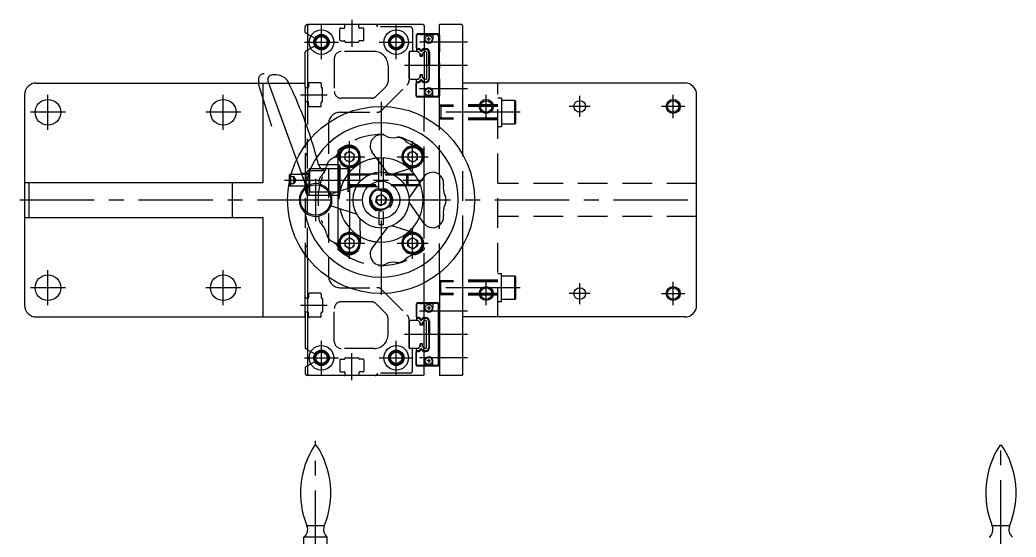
# Model space of a CAD drawing. Extents: x -27 to 495, y -21 to 633.
# Drawn here: x -2 to 424.2, y 411.8 to 632.9 of the extents above; entities that cross this region are included whole.
import ezdxf

# ---------------------------------------------------------------- set-up
doc = ezdxf.new("R2010")
doc.units = 0
for name, pattern in [('CENTER', [50.8, 31.75, -6.35, 6.35, -6.35]), ('DASHED', [19.05, 12.7, -6.35]), ('PHANTOM', [63.5, 31.75, -6.35, 6.35, -6.35, 6.35, -6.35])]:
    doc.linetypes.add(name, pattern=pattern)
doc.layers.get('0').update_dxf_attribs({"linetype": 'CONTINUOUS'})
doc.layers.add('CENTER', color=1, linetype='CENTER')

msp = doc.modelspace()

# ---------------------------------------------------------------- linework, layer by layer
at = {"color": 7, "linetype": 'CONTINUOUS'}
for p, q in [((121.5, 630.93), (121, 630.43)), ((121.5, 630.93), (121, 630.93)), ((170.5, 630.93), (121.5, 630.93)), ((170.5, 630.93), (171, 630.43)), ((177.5, 587.15), (177.5, 630.93)), ((185.5, 630.93), (177.5, 630.93)), ((187, 630.93), (185.5, 630.93)), ((187.5, 630.43), (187, 630.93)), ((120, 627.64), (120, 629.93)), ((121, 626.89), (120.15, 627.38)), ((121, 630.43), (121, 588.23)), ((171, 630.43), (171, 591.39)), ((177, 626.93), (171, 626.93)), ((176.7, 626.73), (171, 626.73)), ((171.1, 626.68), (171, 626.68)), ((171.1, 624.73), (171.1, 626.68)), ((174.7, 626.48), (171.1, 626.48)), ((174.7, 626.68), (174.7, 624.73)), ((176.6, 626.68), (174.7, 626.68)), ((177.1, 626.18), (176.6, 626.68)), ((177.2, 626.23), (176.7, 626.73)), ((177.5, 626.43), (177, 626.93)), ((187.5, 575.29), (187.5, 630.43)), ((173.7, 624.73), (172.1, 624.73)), ((172.9, 623.93), (172.9, 625.53)), ((177.1, 626.18), (177.1, 600.68)), ((177.2, 626.23), (177.2, 600.63)), ((177.5, 626.43), (177.5, 619.23)), ((120, 604.23), (120, 619.21)), ((121, 619.96), (120.15, 619.47)), ((171.7, 619.43), (171, 619.43)), ((171.01, 620.66), (171.63, 620.66)), ((171.01, 620.66), (171.01, 620.36)), ((171.01, 620.36), (171.63, 620.36)), ((171.63, 620.36), (171.63, 620.66)), ((172, 619.13), (171.7, 619.43)), ((172, 619.13), (172, 607.73)), ((172.93, 613.43), (172.93, 619.06)), ((172.93, 619.06), (173.23, 619.06)), ((173.23, 619.06), (173.23, 613.43)), ((177.25, 618.83), (177.5, 619.23)), ((177.25, 618.83), (177.25, 608.03)), ((177.5, 614.63), (177.25, 615.03)), ((177.5, 614.63), (177.5, 612.23)), ((172.93, 613.43), (172.93, 607.8)), ((173.23, 613.43), (172.93, 613.43)), ((173.23, 607.8), (173.23, 613.43)), ((177.5, 612.23), (177.25, 611.83)), ((5, 605.93), (102, 605.93)), ((102, 563.43), (102, 605.93)), ((102, 605.93), (104.42, 605.93)), ((104.12, 606.74), (116.37, 573.09)), ((107.58, 609.43), (106, 609.43)), ((113.04, 605.93), (120, 605.93)), ((171.7, 607.43), (171, 607.43)), ((171.01, 606.5), (171.63, 606.5)), ((171.01, 606.2), (171.01, 606.5)), ((171.01, 606.2), (171.63, 606.2)), ((171.63, 606.5), (171.63, 606.2)), ((172, 607.73), (171.7, 607.43)), ((172.93, 607.8), (173.23, 607.8)), ((177.25, 608.03), (177.5, 607.63)), ((177.5, 607.63), (177.5, 600.43)), ((282.5, 605.93), (187.5, 605.93)), ((0, 600.93), (0, 563.43)), ((120, 604.23), (120, 597.63)), ((121, 603.93), (120.3, 603.93)), ((171.1, 602.13), (171.1, 600.18)), ((173.7, 602.13), (172.1, 602.13)), ((172.9, 601.33), (172.9, 602.93)), ((174.7, 600.18), (174.7, 602.13)), ((287.5, 510.93), (287.5, 600.93)), ((120, 597.63), (120, 590.92)), ((121, 597.93), (120.3, 597.93)), ((171.1, 600.18), (171, 600.18)), ((176.7, 600.13), (171, 600.13)), ((177, 599.93), (171, 599.93)), ((174.7, 600.38), (171.1, 600.38)), ((176.6, 600.18), (174.7, 600.18)), ((177.1, 600.68), (176.6, 600.18)), ((177.2, 600.63), (176.7, 600.13)), ((177.5, 600.43), (177, 599.93)), ((134, 575.69), (134, 570.93)), ((136.98, 575.64), (136.94, 573.28)), ((136.98, 575.64), (139.04, 576.79)), ((139.04, 576.79), (141.06, 575.57)), ((141.02, 573.21), (141.06, 575.57)), ((155.24, 567.61), (148.75, 576.34)), ((163.98, 575.64), (163.94, 573.28)), ((166.04, 576.79), (163.98, 575.64)), ((166.04, 576.79), (168.06, 575.57)), ((168.02, 573.21), (168.06, 575.57)), ((134.76, 574.76), (134.41, 574.79)), ((134.76, 574.09), (134.41, 574.07)), ((138.96, 572.07), (136.94, 573.28)), ((138.96, 572.07), (141.02, 573.21)), ((143.41, 563.77), (143.53, 574.65)), ((151.5, 572.65), (151.5, 573.9)), ((153.5, 569.96), (153.5, 573.9)), ((165.96, 572.07), (163.94, 573.28)), ((168.02, 573.21), (165.96, 572.07)), ((170.24, 574.76), (170.59, 574.79)), ((170.24, 574.64), (170.59, 574.67)), ((113.7, 566.93), (114.04, 566.93)), ((113.7, 566.93), (113.7, 565.65)), ((134.5, 570.93), (129.27, 570.93)), ((134.5, 559.54), (134.5, 570.93)), ((134.5, 570.93), (135, 570.06)), ((135, 559.71), (135, 570.06)), ((135, 569.43), (138.5, 569.43)), ((138.5, 569.43), (139, 568.93)), ((138.5, 560.89), (138.5, 569.43)), ((139, 561.06), (139, 568.93)), ((157.15, 566.99), (167.53, 570.24)), ((0, 563.43), (0, 548.43)), ((0, 563.43), (1.83, 563.43)), ((1.83, 563.43), (88.98, 563.43)), ((1.83, 563.43), (1.83, 548.43)), ((88.98, 563.43), (102, 563.43)), ((88.98, 548.43), (88.98, 563.43)), ((113.2, 566.43), (113.2, 563.38)), ((170.76, 565.8), (164.46, 556.93)), ((171, 545.75), (171, 566.11)), ((177.5, 566.72), (177.5, 545.13)), ((142.24, 562.15), (131.92, 558.67)), ((170.78, 546.03), (164.46, 554.93)), ((142.24, 549.71), (131.92, 553.18)), ((134, 552.48), (134, 536.26)), ((139, 550.8), (139, 544.03)), ((0, 548.43), (0, 510.93)), ((0, 548.43), (1.83, 548.43)), ((1.83, 548.43), (88.98, 548.43)), ((88.98, 548.43), (102, 548.43)), ((102, 505.93), (102, 548.43)), ((143.41, 548.09), (143.53, 537.18)), ((155.24, 544.25), (148.75, 535.51)), ((167.62, 541.57), (157.15, 544.86)), ((134.76, 537.76), (134.41, 537.79)), ((134.76, 537.09), (134.41, 537.07)), ((136.98, 538.64), (136.94, 536.28)), ((136.98, 538.64), (139.04, 539.79)), ((139.04, 539.79), (141.06, 538.57)), ((141.02, 536.21), (141.06, 538.57)), ((165.96, 539.79), (163.94, 538.57)), ((163.98, 536.21), (163.94, 538.57)), ((168.02, 538.64), (165.96, 539.79)), ((168.02, 538.64), (168.06, 536.28)), ((170.24, 537.22), (170.59, 537.19)), ((170.24, 537.09), (170.59, 537.07)), ((120, 514.23), (120, 532.73)), ((138.96, 535.07), (136.94, 536.28)), ((138.96, 535.07), (141.02, 536.21)), ((166.04, 535.07), (163.98, 536.21)), ((166.04, 535.07), (168.06, 536.28)), ((187.5, 481.43), (187.5, 536.56)), ((121, 531.39), (121, 481.43)), ((177.5, 524.7), (177.5, 480.93)), ((171, 481.43), (171, 520.46)), ((120, 505.93), (120, 514.23)), ((121, 513.93), (120.3, 513.93)), ((177, 511.93), (171, 511.93)), ((176.7, 511.73), (171, 511.73)), ((171.1, 511.68), (171, 511.68)), ((171.1, 509.73), (171.1, 511.68)), ((174.7, 511.48), (171.1, 511.48)), ((176.6, 511.68), (174.7, 511.68)), ((174.7, 511.68), (174.7, 509.73)), ((177.1, 511.18), (176.6, 511.68)), ((177.2, 511.23), (176.7, 511.73)), ((177.5, 511.43), (177, 511.93)), ((177.5, 504.23), (177.5, 511.43)), ((120, 507.63), (120, 492.64)), ((121, 507.93), (120.3, 507.93)), ((173.7, 509.73), (172.1, 509.73)), ((172.9, 510.53), (172.9, 508.93)), ((177.1, 485.68), (177.1, 511.18)), ((177.2, 485.63), (177.2, 511.23)), ((187.5, 481.43), (187.5, 509)), ((5, 505.93), (102, 505.93)), ((102, 505.93), (120, 505.93)), ((171.7, 504.43), (171, 504.43)), ((171.01, 505.66), (171.63, 505.66)), ((171.01, 505.66), (171.01, 505.36)), ((171.01, 505.36), (171.63, 505.36)), ((171.63, 505.36), (171.63, 505.66)), ((172, 504.13), (171.7, 504.43)), ((172, 492.73), (172, 504.13)), ((172.93, 498.43), (172.93, 504.06)), ((172.93, 504.06), (173.23, 504.06)), ((173.23, 504.06), (173.23, 498.43)), ((177.25, 503.83), (177.5, 504.23)), ((177.25, 493.03), (177.25, 503.83)), ((282.5, 505.93), (187.5, 505.93)), ((177.5, 499.63), (177.25, 500.03)), ((177.5, 497.23), (177.5, 499.63)), ((172.93, 498.43), (172.93, 492.8)), ((173.23, 498.43), (172.93, 498.43)), ((173.23, 492.8), (173.23, 498.43)), ((177.5, 497.23), (177.25, 496.83)), ((121, 491.89), (120.15, 492.38)), ((171.7, 492.43), (171, 492.43)), ((171.01, 491.5), (171.63, 491.5)), ((171.01, 491.2), (171.01, 491.5)), ((171.01, 491.2), (171.63, 491.2)), ((171.63, 491.5), (171.63, 491.2)), ((172, 492.73), (171.7, 492.43)), ((172.93, 492.8), (173.23, 492.8)), ((177.25, 493.03), (177.5, 492.63)), ((177.5, 485.43), (177.5, 492.63)), ((171.1, 487.13), (171.1, 485.18)), ((173.7, 487.13), (172.1, 487.13)), ((172.9, 487.93), (172.9, 486.33)), ((174.7, 485.18), (174.7, 487.13)), ((120, 484.21), (120, 481.93)), ((121, 484.96), (120.15, 484.47)), ((171.1, 485.18), (171, 485.18)), ((176.7, 485.13), (171, 485.13)), ((177, 484.93), (171, 484.93)), ((174.7, 485.38), (171.1, 485.38)), ((176.6, 485.18), (174.7, 485.18)), ((177.1, 485.68), (176.6, 485.18)), ((177.2, 485.63), (176.7, 485.13)), ((177.5, 485.43), (177, 484.93)), ((121, 481.43), (121.5, 480.93)), ((121.5, 480.93), (121, 480.93)), ((170.5, 480.93), (121.5, 480.93)), ((171, 481.43), (170.5, 480.93)), ((185.5, 480.93), (177.5, 480.93)), ((187, 480.93), (177.5, 480.93)), ((187, 480.93), (185.5, 480.93)), ((187.5, 481.43), (187, 480.93)), ((187.5, 481.43), (187, 480.93)), ((124.91, 451), (124.09, 451)), ((418.09, 451), (417.26, 451)), ((128.19, 416.53), (120.81, 416.53)), ((421.36, 416.53), (413.98, 416.53)), ((119.5, 402), (119.5, 411.79)), ((129.5, 411.79), (119.5, 411.79)), ((129.5, 402), (129.5, 411.79))]:
    msp.add_line(p, q, dxfattribs=at)
at = {"color": 3, "linetype": 'DASHED'}
for p, q in [((136.7, 630.93), (121.5, 630.93)), ((150, 630.93), (143.3, 630.93)), ((124.37, 624.95), (121, 626.89)), ((134.9, 624.33), (134.9, 629.13)), ((135.2, 629.43), (136.7, 629.43)), ((137, 629.73), (137, 630.63)), ((143, 629.73), (143, 630.63)), ((144.8, 629.43), (143.3, 629.43)), ((145.1, 624.33), (145.1, 629.13)), ((165, 629.93), (151, 629.93)), ((166, 628.93), (166, 619.43)), ((168, 626.93), (167.5, 626.43)), ((168.1, 626.73), (167.6, 626.23)), ((168.1, 626.68), (167.6, 626.18)), ((171, 626.93), (168, 626.93)), ((169.3, 626.73), (168.1, 626.73)), ((171, 626.68), (168.1, 626.68)), ((169.3, 626.73), (169.3, 626.68)), ((169.3, 626.73), (170.1, 626.73)), ((170.1, 626.73), (170.1, 626.68)), ((171, 626.73), (170.1, 626.73)), ((135.2, 624.03), (136.7, 624.03)), ((137.3, 623.43), (142.7, 623.43)), ((144.8, 624.03), (143.3, 624.03)), ((167.5, 626.43), (167.5, 620.93)), ((167.6, 626.23), (167.6, 626.18)), ((167.6, 626.18), (167.6, 620.66)), ((124.37, 621.91), (121, 619.96)), ((149.5, 619.43), (135.5, 619.43)), ((165, 619.43), (164.5, 618.93)), ((164.5, 619.13), (164.5, 607.17)), ((164.5, 607.93), (164.5, 618.93)), ((166, 619.43), (164.8, 619.43)), ((168.44, 619.43), (165, 619.43)), ((167.5, 620.93), (167.6, 620.71)), ((167.6, 620.66), (168.39, 620.66)), ((167.6, 620.66), (167.6, 620.36)), ((167.6, 620.36), (168.39, 620.36)), ((167.6, 620.36), (167.6, 619.43)), ((168.39, 620.66), (168.39, 620.36)), ((168.65, 619.06), (168.44, 619.43)), ((169.2, 617.43), (169.2, 618.54)), ((169.2, 618.46), (169.25, 618.44)), ((169.25, 618.44), (169.25, 617.48)), ((169.52, 620.01), (169.26, 619.86)), ((169.26, 619.86), (169.35, 619.7)), ((169.61, 619.85), (169.35, 619.7)), ((169.52, 620.01), (169.61, 619.85)), ((169.62, 619.84), (169.61, 619.85)), ((169.61, 619.85), (169.61, 619.85)), ((169.61, 619.85), (169.62, 619.84)), ((169.88, 620.01), (169.79, 619.85)), ((169.79, 619.85), (169.79, 619.85)), ((169.79, 619.85), (170.05, 619.7)), ((169.88, 620.01), (170.14, 619.86)), ((170.05, 619.7), (170.14, 619.86)), ((170.2, 618.46), (170.15, 618.44)), ((170.15, 617.48), (170.15, 618.44)), ((170.2, 618.54), (170.2, 617.43)), ((170.96, 619.43), (170.75, 619.06)), ((171, 619.43), (170.96, 619.43)), ((132.5, 616.43), (132.5, 602.43)), ((170.2, 617.43), (169.2, 617.43)), ((169.25, 617.48), (170.15, 617.48)), ((155.5, 613.43), (155.5, 606.66)), ((104.42, 605.93), (113.04, 605.93)), ((121.5, 605.73), (121.5, 604.23)), ((126.6, 606.03), (121.8, 606.03)), ((126.9, 605.73), (126.9, 604.23)), ((165, 607.43), (164.5, 607.93)), ((168.44, 607.43), (165, 607.43)), ((167.5, 605.93), (167.6, 606.15)), ((167.5, 600.43), (167.5, 605.93)), ((167.6, 606.5), (167.6, 607.43)), ((167.6, 606.2), (167.6, 606.5)), ((167.6, 606.5), (168.39, 606.5)), ((167.6, 600.68), (167.6, 606.2)), ((167.6, 606.2), (168.39, 606.2)), ((168.39, 606.2), (168.39, 606.5)), ((168.65, 607.8), (168.44, 607.43)), ((169.2, 609.43), (169.2, 608.32)), ((170.2, 609.43), (169.2, 609.43)), ((169.2, 608.39), (169.25, 608.42)), ((169.25, 608.42), (169.25, 609.38)), ((169.25, 609.38), (170.15, 609.38)), ((169.26, 607), (169.35, 607.16)), ((169.52, 606.85), (169.26, 607)), ((169.61, 607.01), (169.35, 607.16)), ((169.52, 606.85), (169.61, 607)), ((169.62, 607.01), (169.61, 607.01)), ((169.61, 607.01), (169.61, 607)), ((169.61, 607), (169.62, 607.01)), ((169.79, 607.01), (170.05, 607.16)), ((169.79, 607.01), (169.79, 607.01)), ((169.88, 606.85), (169.79, 607.01)), ((169.88, 606.85), (170.14, 607)), ((170.05, 607.16), (170.14, 607)), ((170.15, 609.38), (170.15, 608.42)), ((170.2, 608.39), (170.15, 608.42)), ((170.2, 608.32), (170.2, 609.43)), ((170.96, 607.43), (170.75, 607.8)), ((171, 607.43), (170.96, 607.43)), ((202.5, 505.93), (202.5, 605.93)), ((121.2, 603.93), (121, 603.93)), ((127.5, 598.23), (127.5, 603.63)), ((154.62, 604.53), (150.39, 600.31)), ((152.88, 594.31), (163.62, 605.05)), ((121.2, 597.93), (121, 597.93)), ((121.5, 596.13), (121.5, 597.63)), ((126.9, 596.13), (126.9, 597.63)), ((148.27, 599.43), (135.5, 599.43)), ((168, 599.93), (167.5, 600.43)), ((168.1, 600.18), (167.6, 600.68)), ((167.6, 600.63), (167.6, 600.68)), ((168.1, 600.13), (167.6, 600.63)), ((171, 599.93), (168, 599.93)), ((171, 600.18), (168.1, 600.18)), ((169.3, 600.13), (168.1, 600.13)), ((169.3, 600.13), (169.3, 600.18)), ((169.3, 600.13), (170.1, 600.13)), ((170.1, 600.13), (170.1, 600.18)), ((171, 600.13), (170.1, 600.13)), ((202.5, 596.68), (187.5, 596.68)), ((204, 599.54), (202.5, 599.54)), ((204, 599.54), (204, 587.34)), ((209.7, 598.44), (204, 598.44)), ((209.7, 593.89), (209.7, 598.44)), ((210, 598.14), (210, 593.86)), ((126.6, 595.83), (121.8, 595.83)), ((135, 593.43), (150.76, 593.43)), ((202.5, 596.43), (177.5, 596.43)), ((177.5, 595.89), (178.04, 596.43)), ((202.5, 595.89), (177.5, 595.89)), ((178.04, 596.43), (178.04, 590.43)), ((209.7, 588.44), (209.7, 593.89)), ((210, 593.86), (210, 588.74)), ((120, 590.92), (120, 575.77)), ((121, 531.27), (121, 588.23)), ((130, 588.43), (130, 523.43)), ((171, 566.11), (171, 591.51)), ((202.5, 590.97), (177.5, 590.97)), ((178.04, 590.43), (177.5, 590.97)), ((202.5, 590.43), (177.5, 590.43)), ((202.5, 590.18), (187.5, 590.18)), ((204, 588.44), (209.7, 588.44)), ((177.5, 566.72), (177.5, 587.03)), ((202.5, 587.34), (204, 587.34)), ((120, 575.77), (120, 532.61)), ((134, 576.95), (134, 575.69)), ((116.37, 573.09), (120.38, 562.07)), ((151.5, 560.83), (151.5, 572.65)), ((187.5, 536.56), (187.5, 575.29)), ((114.04, 566.93), (121.84, 566.93)), ((118.43, 567.43), (121.84, 567.43)), ((119.88, 563.45), (118.43, 567.42)), ((121.64, 568.58), (128.14, 568.58)), ((121.64, 568.58), (128.14, 568.58)), ((121.64, 568.58), (121.64, 557.97)), ((121.84, 569.43), (135, 569.43)), ((121.84, 569.43), (121.84, 559.43)), ((121.84, 559.43), (121.84, 569.43)), ((121.84, 561.43), (121.84, 567.43)), ((121.84, 561.93), (121.84, 566.93)), ((129.27, 570.93), (125.8, 570.93)), ((134, 570.93), (134, 559.93)), ((139, 567.18), (151.5, 567.18)), ((166.75, 566.93), (139, 566.93)), ((153.5, 560.83), (153.5, 569.96)), ((163.51, 561.93), (163.51, 566.93)), ((163.51, 566.93), (163.94, 566.49)), ((113.2, 565.93), (115.2, 565.93)), ((113.2, 565.93), (115.2, 565.93)), ((113.2, 564.43), (115.2, 564.43)), ((113.2, 564.43), (115.2, 564.43)), ((113.2, 563.38), (113.2, 562.93)), ((113.2, 562.93), (115.2, 562.93)), ((113.2, 562.93), (115.2, 562.93)), ((113.2, 562.93), (113.2, 562.43)), ((113.7, 564.43), (113.7, 565.65)), ((113.7, 565.26), (113.7, 561.93)), ((115.2, 565.18), (115.2, 565.93)), ((115.2, 565.18), (115.2, 565.93)), ((115.2, 565.18), (115.2, 565.93)), ((115.2, 565.93), (115.2, 565.18)), ((115.2, 565.93), (116.07, 564.43)), ((115.2, 564.43), (115.2, 565.18)), ((115.2, 563.68), (115.2, 565.18)), ((115.2, 565.18), (115.2, 563.68)), ((115.2, 565.18), (115.2, 564.43)), ((115.2, 563.68), (115.2, 564.43)), ((115.2, 564.43), (115.2, 563.68)), ((116.07, 564.43), (115.2, 562.93)), ((115.2, 563.68), (115.2, 562.93)), ((115.2, 562.93), (115.2, 563.68)), ((115.2, 562.93), (115.2, 563.68)), ((115.2, 563.68), (115.2, 562.93)), ((119.88, 563.45), (119.88, 561.43)), ((119.88, 563.45), (120.38, 562.07)), ((120.38, 562.07), (119.88, 563.45)), ((120.38, 566.78), (120.38, 558.95)), ((167.07, 566.49), (139, 566.49)), ((163.94, 566.49), (163.94, 562.36)), ((287.5, 562.93), (202.5, 562.93)), ((113.7, 561.93), (121.84, 561.93)), ((119.88, 561.43), (121.84, 561.43)), ((121.84, 559.43), (138.5, 559.43)), ((134, 559.93), (134, 552.48)), ((134.5, 557.93), (134.5, 559.54)), ((134.5, 557.93), (135, 558.79)), ((135, 558.79), (135, 559.71)), ((138.5, 559.43), (138.5, 560.89)), ((138.5, 559.43), (139, 559.93)), ((169.31, 562.36), (139, 562.36)), ((169.47, 561.93), (139, 561.93)), ((139, 561.68), (151.5, 561.68)), ((139, 561.06), (139, 550.8)), ((139, 561.06), (139, 561.06)), ((150.57, 559.72), (150.42, 560.03)), ((151.19, 559.97), (151.08, 560.3)), ((163.52, 561.93), (163.94, 562.36)), ((121.64, 557.93), (134.5, 557.93)), ((150.32, 555.03), (150.63, 557.36)), ((150.32, 555.03), (152.19, 553.59)), ((152.81, 558.26), (150.63, 557.36)), ((152.19, 553.59), (154.37, 554.49)), ((152.81, 558.26), (154.68, 556.83)), ((154.68, 556.83), (154.37, 554.49)), ((151.5, 551.03), (151.5, 545.43)), ((153.5, 545.43), (153.5, 551.03)), ((171, 520.46), (171, 545.75)), ((287.5, 548.93), (202.5, 548.93)), ((151.5, 545.43), (153.5, 545.43)), ((177.5, 524.58), (177.5, 545.13)), ((134, 536.26), (134, 534.91)), ((171, 535.59), (171, 534.91)), ((202.5, 524.53), (204, 524.53)), ((204, 512.33), (204, 524.53)), ((202.5, 521.43), (177.5, 521.43)), ((178.04, 521.43), (177.5, 520.89)), ((202.5, 520.89), (177.5, 520.89)), ((178.04, 515.43), (178.04, 521.43)), ((202.5, 521.68), (187.5, 521.68)), ((204, 523.43), (209.7, 523.43)), ((209.7, 513.43), (209.7, 523.43)), ((210, 523.13), (210, 513.73)), ((121.5, 515.73), (121.5, 514.23)), ((126.6, 516.03), (121.8, 516.03)), ((126.9, 515.73), (126.9, 514.23)), ((135, 518.43), (150.76, 518.43)), ((152.88, 517.55), (163.62, 506.81)), ((202.5, 515.97), (177.5, 515.97)), ((177.5, 515.97), (178.04, 515.43)), ((121.2, 513.93), (121, 513.93)), ((127.5, 513.63), (127.5, 508.23)), ((148.27, 512.43), (135.5, 512.43)), ((154.62, 507.32), (150.39, 511.55)), ((168, 511.93), (167.5, 511.43)), ((167.5, 511.43), (167.5, 505.93)), ((168.1, 511.73), (167.6, 511.23)), ((168.1, 511.68), (167.6, 511.18)), ((171, 511.93), (168, 511.93)), ((169.3, 511.73), (168.1, 511.73)), ((171, 511.68), (168.1, 511.68)), ((169.3, 511.73), (169.3, 511.68)), ((169.3, 511.73), (170.1, 511.73)), ((170.1, 511.73), (170.1, 511.68)), ((171, 511.73), (170.1, 511.73)), ((202.5, 515.43), (177.5, 515.43)), ((202.5, 515.18), (187.5, 515.18)), ((204, 512.33), (202.5, 512.33)), ((209.7, 513.43), (204, 513.43)), ((121.2, 507.93), (121, 507.93)), ((121.5, 506.13), (121.5, 507.63)), ((126.9, 506.13), (126.9, 507.63)), ((132.5, 495.43), (132.5, 509.43)), ((167.6, 511.23), (167.6, 511.18)), ((167.6, 511.18), (167.6, 505.66)), ((126.6, 505.83), (121.8, 505.83)), ((155.5, 498.43), (155.5, 505.2)), ((164.5, 492.73), (164.5, 504.68)), ((165, 504.43), (164.5, 503.93)), ((164.5, 503.93), (164.5, 492.93)), ((168.44, 504.43), (165, 504.43)), ((167.5, 505.93), (167.6, 505.71)), ((167.6, 505.66), (167.6, 505.36)), ((167.6, 505.66), (168.39, 505.66)), ((167.6, 505.36), (168.39, 505.36)), ((167.6, 505.36), (167.6, 504.43)), ((168.39, 505.66), (168.39, 505.36)), ((168.65, 504.06), (168.44, 504.43)), ((169.2, 502.43), (169.2, 503.54)), ((169.2, 503.46), (169.25, 503.44)), ((169.25, 503.44), (169.25, 502.48)), ((169.52, 505.01), (169.26, 504.86)), ((169.26, 504.86), (169.35, 504.7)), ((169.61, 504.85), (169.35, 504.7)), ((169.52, 505.01), (169.61, 504.85)), ((169.62, 504.84), (169.61, 504.85)), ((169.61, 504.85), (169.61, 504.85)), ((169.61, 504.85), (169.62, 504.84)), ((169.88, 505.01), (169.79, 504.85)), ((169.79, 504.85), (169.79, 504.85)), ((169.79, 504.85), (170.05, 504.7)), ((169.88, 505.01), (170.14, 504.86)), ((170.05, 504.7), (170.14, 504.86)), ((170.2, 503.46), (170.15, 503.44)), ((170.15, 502.48), (170.15, 503.44)), ((170.2, 503.54), (170.2, 502.43)), ((170.96, 504.43), (170.75, 504.06)), ((171, 504.43), (170.96, 504.43)), ((170.2, 502.43), (169.2, 502.43)), ((169.25, 502.48), (170.15, 502.48)), ((169.2, 494.43), (169.2, 493.32)), ((170.2, 494.43), (169.2, 494.43)), ((169.25, 493.42), (169.25, 494.38)), ((169.25, 494.38), (170.15, 494.38)), ((170.15, 494.38), (170.15, 493.42)), ((170.2, 493.32), (170.2, 494.43)), ((124.37, 489.95), (121, 491.89)), ((149.5, 492.43), (135.5, 492.43)), ((165, 492.43), (164.5, 492.93)), ((166, 492.43), (164.8, 492.43)), ((168.44, 492.43), (165, 492.43)), ((166, 482.93), (166, 492.43)), ((167.5, 490.93), (167.6, 491.15)), ((167.5, 485.43), (167.5, 490.93)), ((167.6, 491.5), (167.6, 492.43)), ((167.6, 491.5), (168.39, 491.5)), ((167.6, 491.2), (167.6, 491.5)), ((167.6, 485.68), (167.6, 491.2)), ((167.6, 491.2), (168.39, 491.2)), ((168.39, 491.2), (168.39, 491.5)), ((168.65, 492.8), (168.44, 492.43)), ((169.2, 493.39), (169.25, 493.42)), ((169.26, 492), (169.35, 492.16)), ((169.52, 491.85), (169.26, 492)), ((169.61, 492.01), (169.35, 492.16)), ((169.52, 491.85), (169.61, 492)), ((169.62, 492.01), (169.61, 492.01)), ((169.61, 492.01), (169.61, 492)), ((169.61, 492), (169.62, 492.01)), ((169.79, 492.01), (170.05, 492.16)), ((169.79, 492.01), (169.79, 492.01)), ((169.88, 491.85), (169.79, 492.01)), ((169.88, 491.85), (170.14, 492)), ((170.05, 492.16), (170.14, 492)), ((170.2, 493.39), (170.15, 493.42)), ((170.96, 492.43), (170.75, 492.8)), ((171, 492.43), (170.96, 492.43)), ((124.37, 486.91), (121, 484.96)), ((134.9, 487.53), (134.9, 482.73)), ((135.2, 487.83), (136.7, 487.83)), ((137.3, 488.43), (142.7, 488.43)), ((144.8, 487.83), (143.3, 487.83)), ((145.1, 487.53), (145.1, 482.73)), ((135.2, 482.43), (136.7, 482.43)), ((137, 482.13), (137, 481.23)), ((143, 482.13), (143, 481.23)), ((144.8, 482.43), (143.3, 482.43)), ((165, 481.93), (151, 481.93)), ((168, 484.93), (167.5, 485.43)), ((168.1, 485.18), (167.6, 485.68)), ((167.6, 485.63), (167.6, 485.68)), ((168.1, 485.13), (167.6, 485.63)), ((171, 484.93), (168, 484.93)), ((171, 485.18), (168.1, 485.18)), ((169.3, 485.13), (168.1, 485.13)), ((169.3, 485.13), (169.3, 485.18)), ((169.3, 485.13), (170.1, 485.13)), ((170.1, 485.13), (170.1, 485.18)), ((171, 485.13), (170.1, 485.13)), ((136.7, 480.93), (121.5, 480.93)), ((150, 480.93), (143.3, 480.93))]:
    msp.add_line(p, q, dxfattribs=at)
at = {"color": 3, "linetype": 'PHANTOM'}
for p in [(100, 607.43), (105.81, 587.32)]:
    msp.add_line(p, (100, 605.67), dxfattribs=at)
at = {"color": 7, "linetype": 'CONTINUOUS'}
for centre, radius in [((127, 623.43), 5.25), ((127, 623.43), 3.3), ((159, 623.43), 5.25), ((159, 623.43), 3.3), ((127, 623.43), 2.46), ((159, 623.43), 2.46), ((172.9, 624.73), 1.5), ((172.9, 602.13), 1.5), ((10, 593.43), 5.5), ((85, 593.43), 5.5), ((197.5, 595.93), 2.46), ((237.5, 595.93), 2.5), ((277.5, 595.93), 2.46), ((152.5, 555.93), 40), ((139, 574.43), 4), ((166, 574.43), 4), ((152.5, 555.93), 12), ((152.5, 555.93), 8), ((124.5, 555.93), 6.5), ((124.5, 555.93), 0.415), ((139, 537.43), 4), ((166, 537.43), 4), ((10, 518.43), 5.5), ((85, 518.43), 5.5), ((197.5, 515.93), 2.46), ((237.5, 515.93), 2.5), ((277.5, 515.93), 2.46), ((172.9, 509.73), 1.5), ((127, 488.43), 5.25), ((127, 488.43), 3.3), ((127, 488.43), 2.46), ((159, 488.43), 5.25), ((159, 488.43), 3.3), ((159, 488.43), 2.46), ((172.9, 487.13), 1.5)]:
    msp.add_circle(centre, radius, dxfattribs=at)
at = {"color": 3, "linetype": 'CONTINUOUS'}
for centre in [(127, 623.43), (159, 623.43), (197.5, 595.93), (277.5, 595.93), (197.5, 515.93), (277.5, 515.93), (127, 488.43), (159, 488.43)]:
    msp.add_circle(centre, 3, dxfattribs=at)
at = {"color": 3, "linetype": 'DASHED'}
for centre, radius in [((159, 623.43), 2.75), ((152.5, 555.93), 4.25), ((152.5, 555.93), 4), ((159, 488.43), 2.75)]:
    msp.add_circle(centre, radius, dxfattribs=at)
at = {"color": 7, "linetype": 'CONTINUOUS'}
for centre, radius, start, end in [((121, 629.93), 1, 90, 180), ((120.3, 627.64), 0.3, 180, 240), ((172.9, 624.73), 1.8, 180, 0), ((120.3, 619.21), 0.3, 120, 180), ((171.01, 619.36), 1.3, 90, 90.2346), ((171.01, 619.36), 1, 90, 90.3049), ((171.63, 619.06), 1.6, 0.0008, 89.9992), ((171.63, 619.06), 1.3, 0, 90), ((5, 600.93), 5, 90, 180), ((106, 607.43), 2, 90, 200), ((107.58, 603.43), 6, 20, 90), ((-48.76, 526.98), 180, 17.9285, 25.8569), ((171.01, 607.5), 1, 269.6951, 270), ((171.01, 607.5), 1.3, 269.7654, 270), ((171.63, 607.8), 1.3, 270, 0), ((171.63, 607.8), 1.6, 270.0008, 359.9992), ((282.5, 600.93), 5, 0, 90), ((120.3, 604.23), 0.3, 180, 270), ((172.9, 602.13), 1.8, 0, 180), ((120.3, 597.63), 0.3, 90, 180), ((152.5, 555.93), 33, 189.2441, 170.7559), ((152.5, 579.13), 4.67, 62.8742, 216.6157), ((157.83, 589.55), 7.04, 242.9344, 279.3617), ((159.71, 578.09), 4.57, 44.3074, 99.1855), ((167.88, 586.1), 6.87, 224.771, 261.4514), ((128.54, 579.89), 6.89, 296.5846, 333.4135), ((139, 574.43), 4.6, 155.6427, 349.1791), ((138.86, 574.7), 4.67, 359.3445, 153.167), ((139, 574.43), 4.25, 179.0338, 109.4003), ((139, 574.43), 4.25, 142.8384, 179.0338), ((139, 574.43), 4.6, 96.596, 155.6427), ((139, 574.43), 4.25, 109.4003, 142.8384), ((139, 574.43), 2.04, 119.0338, 179.0338), ((139, 574.43), 2.04, 59.0338, 119.0338), ((139, 574.43), 4.6, 15.828, 96.596), ((139, 574.43), 2.04, 359.0338, 59.0338), ((166, 574.43), 4.6, 321.7973, 272.7509), ((166, 574.43), 4.25, 359.0338, 289.4003), ((166, 574.43), 2.04, 119.0338, 179.0338), ((166, 574.43), 2.04, 59.0338, 119.0338), ((166.14, 574.7), 4.67, 287.3484, 81.1693), ((166, 574.43), 2.04, 359.0338, 59.0338), ((133.74, 569.55), 4.68, 116.932, 171.5815), ((139, 574.43), 2.04, 179.0338, 239.0338), ((139, 574.43), 2.04, 239.0338, 299.0338), ((152.5, 555.93), 18, 120.0138, 138.5904), ((139, 574.43), 2.04, 299.0338, 359.0338), ((152.5, 555.93), 18, 48.0133, 95.9862), ((166, 574.43), 2.04, 179.0338, 239.0338), ((166, 574.43), 2.04, 239.0338, 299.0338), ((166, 574.43), 2.04, 299.0338, 359.0338), ((166, 574.43), 4.25, 312.7419, 347.2581), ((166, 574.43), 4.25, 347.2581, 359.0338), ((113.7, 566.43), 0.5, 90, 180), ((122.31, 571.31), 6.89, 314.5718, 351.4285), ((174.56, 563.1), 4.67, 350.8817, 144.6107), ((124.5, 555.93), 7, 229.2272, 130.7728), ((130.43, 563.1), 4.67, 135.0686, 183.5235), ((152.5, 555.93), 18, 336.0167, 23.9868), ((124.5, 555.93), 7, 130.7728, 229.2272), ((21.63, 1037.22), 491.1, 282.871, 282.979), ((185.99, 561.23), 6.91, 170.6293, 207.3632), ((175.71, 555.93), 4.66, 332.8419, 26.5315), ((130.44, 548.78), 4.64, 71.3612, 82.7243), ((152.5, 555.93), 18, 192.0147, 239.9813), ((185.99, 550.62), 6.91, 152.6641, 189.3981), ((130.43, 548.76), 4.67, 176.4765, 224.9314), ((174.57, 548.76), 4.67, 215.7587, 9.1259), ((122.31, 540.54), 6.89, 8.5715, 45.4282), ((133.74, 542.3), 4.68, 188.4185, 243.068), ((139, 537.43), 4.6, 10.9379, 204.3573), ((139, 537.43), 4.25, 250.5997, 179.0338), ((152.5, 555.93), 18, 264.0145, 311.9518), ((166, 537.43), 4.6, 87.8044, 36.6527), ((166, 537.43), 4.25, 47.2581, 0.9662), ((166.15, 537.15), 4.66, 278.7821, 71.5119), ((128.54, 531.96), 6.89, 26.5865, 63.4154), ((138.86, 537.15), 4.66, 206.841, 359.7084), ((139, 537.43), 4.25, 179.0338, 217.1616), ((139, 537.43), 2.04, 119.0338, 179.0338), ((139, 537.43), 2.04, 179.0338, 239.0338), ((139, 537.43), 2.04, 59.0338, 119.0338), ((139, 537.43), 2.04, 299.0338, 359.0338), ((139, 537.43), 2.04, 359.0338, 59.0338), ((166, 537.43), 2.04, 120.9662, 180.9662), ((166, 537.43), 2.04, 180.9662, 240.9662), ((166, 537.43), 2.04, 60.9662, 120.9662), ((166, 537.43), 2.04, 0.9662, 60.9662), ((166, 537.43), 2.04, 300.9662, 0.9662), ((166, 537.43), 4.25, 12.7419, 47.2581), ((166, 537.43), 4.25, 0.9662, 12.7419), ((139, 537.43), 4.6, 204.3573, 343.3749), ((139, 537.43), 4.25, 217.1616, 250.5997), ((139, 537.43), 2.04, 239.0338, 299.0338), ((152.5, 532.73), 4.67, 143.4098, 298.1405), ((166, 537.43), 2.04, 240.9662, 300.9662), ((157.83, 522.3), 7.04, 80.6383, 117.0656), ((159.71, 533.76), 4.57, 260.8145, 315.6926), ((167.88, 525.76), 6.87, 98.5486, 135.229), ((120.3, 514.23), 0.3, 180, 270), ((5, 510.93), 5, 180, 270), ((120.3, 507.63), 0.3, 90, 180), ((172.9, 509.73), 1.8, 180, 0), ((282.5, 510.93), 5, 270, 0), ((171.01, 504.36), 1.3, 90, 90.2346), ((171.01, 504.36), 1, 90, 90.3049), ((171.63, 504.06), 1.6, 0.0008, 89.9992), ((171.63, 504.06), 1.3, 0, 90), ((120.3, 492.64), 0.3, 180, 240), ((171.01, 492.5), 1, 269.6951, 270), ((171.01, 492.5), 1.3, 269.7654, 270), ((171.63, 492.8), 1.6, 270.0008, 359.9992), ((171.63, 492.8), 1.3, 270, 0), ((172.9, 487.13), 1.8, 0, 180), ((120.3, 484.21), 0.3, 120, 180), ((121, 481.93), 1, 180, 270), ((155, 430.67), 37, 146.6714, 202.4708), ((94, 430.67), 37, 337.5292, 33.3286), ((448.17, 430.67), 37, 146.6714, 202.4708), ((387.17, 430.67), 37, 337.5292, 33.3286), ((117.11, 415), 4, 306.6383, 22.4708), ((131.89, 415), 4, 157.5292, 233.3617), ((410.29, 415), 4, 306.6383, 22.4708), ((425.06, 415), 4, 157.5292, 233.3617)]:
    msp.add_arc(centre, radius, start, end, dxfattribs=at)
at = {"color": 3, "linetype": 'DASHED'}
for centre, radius, start, end in [((136.7, 630.63), 0.3, 0, 90), ((143.3, 630.63), 0.3, 90, 180), ((150, 629.93), 1, 0, 90), ((135.2, 629.13), 0.3, 90, 180), ((136.7, 629.73), 0.3, 270, 0), ((143.3, 629.73), 0.3, 180, 270), ((144.8, 629.13), 0.3, 0, 90), ((165, 628.93), 1, 0, 90), ((124.52, 625.2), 0.3, 240, 324.3552), ((127, 623.43), 2.75, 215.6448, 144.3552), ((135.2, 624.33), 0.3, 180, 270), ((136.7, 623.73), 0.3, 0, 90), ((137.3, 623.73), 0.3, 180, 270), ((142.7, 623.73), 0.3, 270, 0), ((143.3, 623.73), 0.3, 90, 180), ((144.8, 624.33), 0.3, 270, 0), ((124.52, 621.65), 0.3, 35.6448, 120), ((135.5, 616.43), 3, 90, 180), ((149.5, 613.43), 6, 0, 90), ((164.8, 619.13), 0.3, 90, 180), ((168.39, 619.36), 1.3, 30, 90), ((168.39, 619.36), 1, 30, 90), ((169.79, 619.72), 1.32, 210, 243.402), ((169.7, 619.9), 0.4, 210, 330), ((171.01, 619.36), 1.3, 90.2346, 150), ((171.01, 619.36), 1, 90.3049, 150), ((169.61, 619.72), 1.32, 296.598, 330), ((121.8, 605.73), 0.3, 90, 180), ((126.6, 605.73), 0.3, 0, 90), ((152.5, 606.66), 3, 315, 0), ((161.5, 607.17), 3, 315, 0), ((168.39, 607.5), 1, 270, 330), ((168.39, 607.5), 1.3, 270, 330), ((169.79, 607.14), 1.32, 116.598, 150), ((169.7, 606.96), 0.4, 30, 150), ((171.01, 607.5), 1.3, 210, 269.7654), ((171.01, 607.5), 1, 210, 269.6951), ((169.61, 607.14), 1.32, 30, 63.402), ((121.2, 604.23), 0.3, 270, 0), ((127.2, 604.23), 0.3, 180, 270), ((127.2, 603.63), 0.3, 0, 90), ((135.5, 602.43), 3, 180, 270), ((121.2, 597.63), 0.3, 0, 90), ((127.2, 597.63), 0.3, 90, 180), ((127.2, 598.23), 0.3, 270, 0), ((148.27, 602.43), 3, 270, 315), ((209.7, 598.14), 0.3, 0, 90), ((121.8, 596.13), 0.3, 180, 270), ((126.6, 596.13), 0.3, 270, 0), ((135, 588.43), 5, 90, 180), ((150.76, 596.43), 3, 270, 315), ((209.7, 588.74), 0.3, 270, 0), ((152.5, 555.93), 28, 48.6456, 131.3544), ((152.5, 555.93), 28, 48.6456, 131.3544), ((-48.76, 526.98), 180, 14.1431, 17.9285), ((119.7, 574.51), 1.3, 0, 76.6576), ((152.5, 555.93), 18, 95.9862, 120.0138), ((166, 574.43), 4.6, 272.7509, 321.7973), ((123.03, 566.64), 2.66, 146.9732, 176.9739), ((121.69, 567.54), 1.04, 92.8793, 148.133), ((129.54, 572.33), 4, 200, 249.5), ((129.54, 572.33), 4, 200, 249.5), ((129.54, 572.33), 4, 200.4815, 249.4941), ((152.5, 555.93), 18, 138.5904, 192.0147), ((152.5, 555.93), 18, 23.9868, 48.0133), ((141.64, 564.43), 21.39, 173.6791, 186.3201), ((141.64, 564.43), 21.39, 173.6791, 186.3201), ((152.5, 555.93), 27, 158.355, 201.645), ((113.7, 562.43), 0.5, 180, 270), ((141.64, 564.43), 21.97, 187.848, 194.5701), ((121.64, 559.23), 1.3, 194.5701, 270), ((152.5, 555.93), 5, 101.537, 78.463), ((152.5, 555.93), 4.6, 116.9483, 107.9483), ((152.5, 555.93), 2.04, 172.4483, 232.4483), ((152.5, 555.93), 2.04, 112.4483, 172.4483), ((152.5, 555.93), 2.04, 232.4483, 292.4483), ((152.5, 555.93), 2.04, 52.4483, 112.4483), ((152.5, 555.93), 2.04, 292.4483, 352.4483), ((152.5, 555.93), 2.04, 352.4483, 52.4483), ((152.5, 555.93), 18, 311.9518, 336.0167), ((166, 537.43), 4.6, 36.6527, 87.8044), ((119.7, 537.11), 1.3, 283.3424, 0), ((152.5, 555.93), 18, 239.9813, 264.0145), ((152.5, 555.93), 28, 228.6456, 311.3544), ((152.5, 555.93), 28, 228.6456, 311.3544), ((135, 523.43), 5, 180, 270), ((209.7, 523.13), 0.3, 0, 90), ((121.8, 515.73), 0.3, 90, 180), ((126.6, 515.73), 0.3, 0, 90), ((150.76, 515.43), 3, 45, 90), ((121.2, 514.23), 0.3, 270, 0), ((127.2, 514.23), 0.3, 180, 270), ((127.2, 513.63), 0.3, 0, 90), ((135.5, 509.43), 3, 90, 180), ((148.27, 509.43), 3, 45, 90), ((209.7, 513.73), 0.3, 270, 0), ((121.2, 507.63), 0.3, 0, 90), ((127.2, 507.63), 0.3, 90, 180), ((127.2, 508.23), 0.3, 270, 0), ((152.5, 505.2), 3, 0, 45), ((121.8, 506.13), 0.3, 180, 270), ((126.6, 506.13), 0.3, 270, 0), ((161.5, 504.68), 3, 0, 45), ((168.39, 504.36), 1.3, 30, 90), ((168.39, 504.36), 1, 30, 90), ((169.79, 504.72), 1.32, 210, 243.402), ((169.7, 504.9), 0.4, 210, 330), ((171.01, 504.36), 1.3, 90.2346, 150), ((171.01, 504.36), 1, 90.3049, 150), ((169.61, 504.72), 1.32, 296.598, 330), ((135.5, 495.43), 3, 180, 270), ((149.5, 498.43), 6, 270, 0), ((127, 488.43), 2.75, 215.6448, 144.3552), ((164.8, 492.73), 0.3, 180, 270), ((168.39, 492.5), 1, 270, 330), ((168.39, 492.5), 1.3, 270, 330), ((169.79, 492.14), 1.32, 116.598, 150), ((169.7, 491.96), 0.4, 30, 150), ((171.01, 492.5), 1.3, 210, 269.7654), ((171.01, 492.5), 1, 210, 269.6951), ((169.61, 492.14), 1.32, 30, 63.402), ((124.52, 490.2), 0.3, 240, 324.3552), ((124.52, 486.65), 0.3, 35.6448, 120), ((135.2, 487.53), 0.3, 90, 180), ((136.7, 488.13), 0.3, 270, 0), ((137.3, 488.13), 0.3, 90, 180), ((142.7, 488.13), 0.3, 0, 90), ((143.3, 488.13), 0.3, 180, 270), ((144.8, 487.53), 0.3, 0, 90), ((135.2, 482.73), 0.3, 180, 270), ((136.7, 482.13), 0.3, 0, 90), ((143.3, 482.13), 0.3, 90, 180), ((144.8, 482.73), 0.3, 270, 0), ((150, 481.93), 1, 270, 0), ((165, 482.93), 1, 270, 0), ((136.7, 481.23), 0.3, 270, 0), ((143.3, 481.23), 0.3, 180, 270)]:
    msp.add_arc(centre, radius, start, end, dxfattribs=at)
at = {"color": 3, "linetype": 'PHANTOM'}
msp.add_arc((102.5, 607.43), 2.5, 90, 180, dxfattribs=at)
at = {"layer": 'CENTER', "color": 1, "linetype": 'CENTER'}
for p, q in [((140, 632.93), (140, 621.43)), ((127, 616.18), (127, 630.68)), ((159, 616.18), (159, 630.68)), ((119.75, 623.43), (134.25, 623.43)), ((151.75, 623.43), (166.25, 623.43)), ((189.5, 623.43), (169, 623.43)), ((189.5, 613.43), (162.5, 613.43)), ((10, 585.93), (10, 600.93)), ((85, 585.93), (85, 600.93)), ((118, 600.93), (129.5, 600.93)), ((189.5, 603.43), (169, 603.43)), ((197.5, 590.93), (197.5, 600.93)), ((277.5, 590.93), (277.5, 600.93)), ((152.5, 597.93), (152.5, 513.93)), ((237.5, 591.43), (237.5, 600.43)), ((17.5, 593.43), (2.5, 593.43)), ((92.5, 593.43), (77.5, 593.43)), ((212, 593.43), (175.5, 593.43)), ((202.5, 595.93), (192.5, 595.93)), ((242, 595.93), (233, 595.93)), ((282.5, 595.93), (272.5, 595.93)), ((139, 567.83), (139, 581.03)), ((166, 567.83), (166, 581.03)), ((132.4, 574.43), (145.6, 574.43)), ((159.4, 574.43), (172.6, 574.43)), ((111.2, 564.43), (170.37, 564.43)), ((124.5, 564.93), (124.5, 546.93)), ((-2, 555.93), (289.5, 555.93)), ((139, 530.83), (139, 544.03)), ((166, 530.83), (166, 544.03)), ((132.4, 537.43), (145.6, 537.43)), ((159.4, 537.43), (172.6, 537.43)), ((10, 510.93), (10, 525.93)), ((85, 510.93), (85, 525.93)), ((197.5, 510.93), (197.5, 520.93)), ((237.5, 511.43), (237.5, 520.43)), ((277.5, 510.93), (277.5, 520.93)), ((17.5, 518.43), (2.5, 518.43)), ((92.5, 518.43), (77.5, 518.43)), ((212, 518.41), (175.5, 518.41)), ((202.5, 515.93), (192.5, 515.93)), ((242, 515.93), (233, 515.93)), ((272.5, 515.93), (282.5, 515.93)), ((118, 510.93), (129.5, 510.93)), ((189.5, 508.43), (169, 508.43)), ((127, 481.18), (127, 495.68)), ((159, 481.18), (159, 495.68)), ((189.5, 498.43), (162.5, 498.43)), ((177.5, 498.43), (164.5, 498.43)), ((140, 478.93), (140, 490.43)), ((119.75, 488.43), (134.25, 488.43)), ((151.75, 488.43), (166.25, 488.43)), ((189.5, 488.43), (169, 488.43)), ((124.5, 400), (124.5, 453)), ((417.67, -2), (417.67, 453))]:
    msp.add_line(p, q, dxfattribs=at)

doc.saveas('drawing.dxf')
